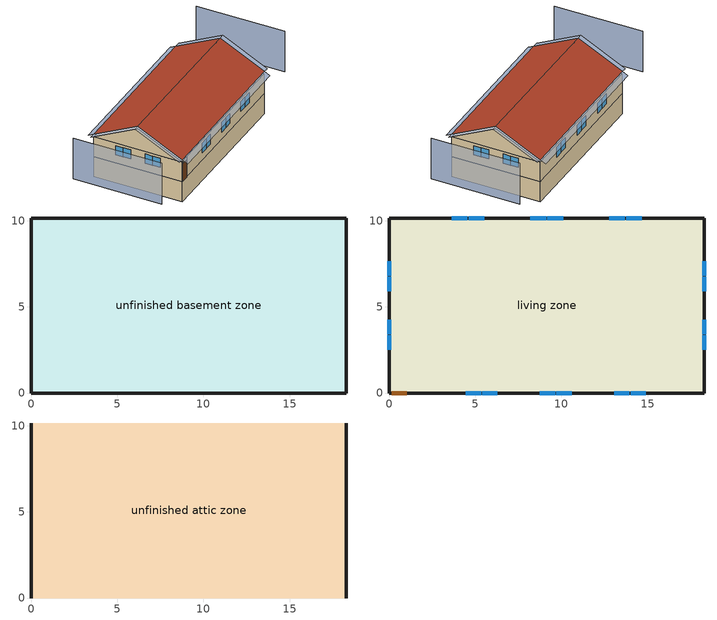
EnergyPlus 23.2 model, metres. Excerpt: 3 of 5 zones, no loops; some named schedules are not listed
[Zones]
unfinished basement zone
 floor foundation (FloorFndGrndUnfinB): 0,0 0,10.16 18.29,10.16 18.29,0 z-2.44
 wall foundation (WallFndGrndUnfinB): 0,10.16 0,0 18.29,0 18.29,10.16 0,10.16 z-2.44:0
living zone
 floor to unfinished basement zone (FloorUnfinBInsFin Reversed): 0,0 0,10.16 18.29,10.16 18.29,0 z0
 wall outside (WallExtInsFin): 0.13,0 1.05,0 18.29,0 18.29,10.16 0,10.16 0,0 0.13,0 z0:2.44
 window (WindowConstruction): 0,7.64 0,6.8 / 0,6.74 0,5.91 / 0,4.25 0,3.42 / 0,3.36 0,2.52 / 18.29,2.52 18.29,3.36 / 18.29,3.42 18.29,4.25 / 18.29,5.91 18.29,6.74 / 18.29,6.8 18.29,7.64 z1.02:2.13; 14.66,10.16 13.75,10.16 / 13.69,10.16 12.77,10.16 / 10.09,10.16 9.17,10.16 / 9.11,10.16 8.2,10.16 / 5.52,10.16 4.6,10.16 / 4.54,10.16 3.63,10.16 z0.91:2.13; 4.44,0 5.33,0 / 5.39,0 6.28,0 / 8.75,0 9.64,0 / 9.7,0 10.59,0 / 13.06,0 13.95,0 / 14.01,0 14.9,0 z0.95:2.13
 door (Door): 0.15,0 1.02,0 z0:2.13
unfinished attic zone
 floor to living zone (FloorFinInsUnfinAttic): 0,10.16 18.29,10.16 18.29,0 0,0 z2.44
 wall outside (WallExtUninsUnfin): 0,5.08,4.98 0,10.16,2.44 0,0,2.44; 18.29,5.08,4.98 18.29,0,2.44 18.29,10.16,2.44
 roof outside (RoofUnfinInsExt): 18.29,5.08,5.28 0,5.08,5.28 0,0,2.74 18.29,0,2.74; 0,5.08,5.28 18.29,5.08,5.28 18.29,10.16,2.74 0,10.16,2.74
shading: -4.57,10.16 -4.57,0 / 22.86,0 22.86,10.16 z0:4.98; 18.9,0,2.74 18.9,5.08,5.28 18.29,5.08,5.28 18.29,0,2.74; -0.61,5.08,5.28 -0.61,0,2.74 0,0,2.74 0,5.08,5.28; 0,-0.61,2.44 18.29,-0.61,2.44 18.29,0,2.74 0,0,2.74; -0.61,10.16,2.74 -0.61,5.08,5.28 0,5.08,5.28 0,10.16,2.74; 18.9,5.08,5.28 18.9,10.16,2.74 18.29,10.16,2.74 18.29,5.08,5.28; 18.29,10.77,2.44 0,10.77,2.44 0,10.16,2.74 18.29,10.16,2.74
[Building]
Building 1: North Axis {deg}=90; Terrain=Suburbs
[Site:Location]
Detroit Metropolita_MI_USA: Latitude {deg}=42.22; Longitude {deg}=-83.35; Time Zone {hr}=-5; Elevation {m}=202
[Site:GroundTemperature:Deep]
9.73292, 9.73292, 9.73292, 9.73292, 9.73292, 9.73292, 9.73292, 9.73292, 9.73292, 9.73292, 9.73292, 9.73292
[Site:WaterMainsTemperature]
Calculation Method=Correlation; Annual Average Outdoor Air Temperature {C}=9.73292; Maximum Difference In Monthly Average Outdoor Air Temperatures {deltaC}=22.4762
[Material] Roughness=Rough
Name | Thickness {m} | Conductivity {W/m-K} | Density {kg/m3} | Specific Heat {J/kg-K} | Thermal Absorptance | Solar Absorptance | Visible Absorptance
Asphalt Shingles&#44 Medium | 0.009525 | 0.162714 | 1121.4 | 1465.45 | 0.91 | 0.85 | 0.85
Concrete 4.0 in. | 0.1016 | 1.803125 | 2242.8 | 837.4 | 0.9 | 0.7 | 0.7
Concrete 8.0 in. | 0.2032 | 1.803125 | 2242.8 | 837.4 | 0.9 | 0.7 | 0.7
DoorMaterial | 0.04445 | 0.0612267 | 512.64 | 1214.23 | 0.9 | 0.7 | 0.7
Drywall 0.5 in. | 0.0127 | 0.160291 | 801 | 837.4 | 0.9 | 0.5 | 0.1
Floor Covering | 0.0127 | 0.0433444 | 54.468 | 1339.84 | 0.9 | 0.9 | 0.7
FloorIns | 0.23495 | 2.59817 | 67.691 | 1210.98 | 0.9 | 0.7 | 0.7
FloorUAAdditionalCeilingIns | 0.099314 | 0.0562575 | 16.02 | 1046.75 | 0.9 | 0.7 | 0.7
FloorUATrussandIns | 0.0889 | 0.0589139 | 50.7834 | 1165.1 | 0.9 | 0.7 | 0.7
res furniture material unfinished basement space | 0.1524 | 0.115458 | 640.8 | 1214.23 | 0.9 | 0.6 | 0.1
RoofSheathing | 0.01905 | 0.115458 | 512.64 | 1214.23 | 0.9 | 0.7 | 0.7
RoofUARoofIns | 0.18415 | 8.02397 | 37.0049 | 1207.88 | 0.9 | 0.7 | 0.7
Vinyl&#44 Light | 0.009525 | 0.089435 | 177.822 | 1046.75 | 0.9 | 0.3 | 0.3
WallSheathing | 0.0127 | 0.115458 | 512.64 | 1214.23 | 0.9 | 0.7 | 0.7
WallStudAndCavity | 0.0889 | 0.0744829 | 162.403 | 1178.92 | 0.9 | 0.7 | 0.7
WallStudAndCavity 1 | 0.0889 | 0.393744 | 83.0341 | 1211.67 | 0.9 | 0.7 | 0.7
WallStudAndCavity 2 | 0.0889 | 0.397942 | 83.0341 | 1211.67 | 0.9 | 0.7 | 0.7
Wood Floor | 0.015875 | 0.115458 | 544.68 | 1214.23 | 0.9 | 0.7 | 0.7
[WindowMaterial:Shade]
CoolingShade: Solar Transmittance=0.999; Solar Reflectance=0.00099; Visible Transmittance=0.999; Visible Reflectance=0.00099; Infrared Hemispherical Emissivity=1e-05; Infrared Transmittance=0.999; Thickness {m}=0.0001; Conductivity {W/m-K}=10000; Shade to Glass Distance {m}=0.001; Top Opening Multiplier=0; Bottom Opening Multiplier=0; Left-Side Opening Multiplier=0; Right-Side Opening Multiplier=0; Airflow Permeability=0
[WindowMaterial:SimpleGlazingSystem]
WindowMaterial: U-Factor {W/m2-K}=2.10086; Solar Heat Gain Coefficient=0.21
[Construction]
Door: DoorMaterial
FloorFinInsUnfinAttic: FloorUAAdditionalCeilingIns, FloorUATrussandIns, Drywall 0.5 in.
FloorFndGrndUnfinB: Concrete 4.0 in.
FloorUnfinBInsFin Reversed: Floor Covering, Wood Floor, RoofSheathing, FloorIns
res furniture construction living space; res furniture construction unfinished basement space: res furniture material unfinished basement space
RoofUnfinInsExt: Asphalt Shingles&#44 Medium, RoofSheathing, RoofUARoofIns
WallExtInsFin: Vinyl&#44 Light, WallSheathing, WallStudAndCavity, Drywall 0.5 in.
WallExtUninsUnfin: Vinyl&#44 Light, WallSheathing, WallStudAndCavity 1
WallFndGrndUnfinB: Concrete 8.0 in., Drywall 0.5 in.
WallIntFinUninsFin: WallStudAndCavity 2, Drywall 0.5 in.
WindowConstruction: WindowMaterial
[Zone]
Name | Volume {m3}
living zone; unfinished attic zone; unfinished basement zone
res ds res ac asys ret air zone; res ds res fur propane asys ret air zone | 0.25
[InternalMass]
Name | Construction | Zone or ZoneList | Surface Area {m2}
living space Partition | WallIntFinUninsFin | living zone | 185.806
res furniture mass living space | res furniture construction living space | living zone | 74.3224
res furniture mass unfinished basement space | res furniture construction unfinished basement space | unfinished basement zone | 74.3224
[People]
res occupants|living space: Zone or ZoneList or Space or SpaceList=living zone; Number of People Schedule=res occupants schedule; Number of People Calculation Method=People; Number of People=4; Fraction Radiant=0.319734; Sensible Heat Fraction=0.573; Activity Level Schedule=Schedule Ruleset 1; Carbon Dioxide Generation Rate {m3/s-W}=0; Enable ASHRAE 55 Comfort Warnings=No; Mean Radiant Temperature Calculation Type=ZoneAveraged
[Lights]
res lighting interior living space: Zone or ZoneList or Space or SpaceList=living zone; Schedule=res lighting interior; Design Level Calculation Method=LightingLevel; Lighting Level {W}=283.172; Return Air Fraction=0; Fraction Radiant=0.6; Fraction Visible=0.2; Fraction Replaceable=1
[ElectricEquipment] Zone or ZoneList or Space or SpaceList=living zone; Design Level Calculation Method=EquipmentLevel
Name | Schedule | Design Level {W} | Fraction Latent | Fraction Radiant | Fraction Lost
res cd electric | res cd electric schedule | 134600 | 0.05 | 0.09 | 0.8
res ceil fan benchmark|living space | res ceil fan benchmark|living space schedule | 38.5667 | 0 | 0.558 | 0.07
res ceil fan non benchmark equip | res ceil fan master | 0 | 0 | 0.558 | 0.07
res cw | res cw schedule | 5970.81 | 0 | 0.48 | 0.2
res dw | res dw schedule | 8234.78 | 0.15 | 0.36 | 0.25
res infil_1 bath fan; res infil_1 house fan; res infil_1 range fan | Always On Discrete | 0 | 0 | 0 | 1
res misc plug loads|living space | res misc plug loads schedule | 494.724 | 0.021 | 0.558 | 0.049
res range electric | res range electric|false schedule | 187.318 | 0.3 | 0.24 | 0.3
res refrig | res refrig schedule | 71.9878 | 0 | 0 | 0
[OtherEquipment] Fuel Type=None; Design Level Calculation Method=EquipmentLevel
Name | Zone or ZoneList or Space or SpaceList | Schedule | Design Level {W} | Fraction Latent | Fraction Radiant | Fraction Lost
res bath | living zone | res bath schedule | 6066.04 | 0 | 0 | 0
res ds res ac asys SupDCnToLvEq; res ds res ac asys SupLatLkToLvEq; res ds res ac asys SupSLkToLvEq; res ds res fur propane asys SupDCnToLvEq; res ds res fur propane asys SupLatLkToLvEq; res ds res fur propane asys SupSLkToLvEq | living zone | Always On Discrete | 0
res hot water distribution | living zone | res hot water distribution schedule | 81.965 | 0 | 0 | 0
res shower | living zone | res shower schedule | 8502.34 | 0.487126 | 0 | 0
res sink | living zone | res sink schedule | 2075.12 | 0.312 | 0 | 0
res ds res ac asys RetDCnToPlEq; res ds res ac asys RetLatLkEq; res ds res ac asys RetSLkEq | res ds res ac asys ret air zone | Always On Discrete | 0
res ds res fur propane asys RetDCnToPlEq; res ds res fur propane asys RetLatLkEq; res ds res fur propane asys RetSLkEq | res ds res fur propane asys ret air zone | Always On Discrete | 0
res ds res ac asys RetDCnToAhEquip; res ds res ac asys SupDCnToAhEq; res ds res ac asys SupLatLkToAhEq; res ds res ac asys SupSLkToAhEq; res ds res fur propane asys RetDCnToAhEquip; res ds res fur propane asys SupDCnToAhEq; res ds res fur propane asys SupLatLkToAhEq; res ds res fur propane asys SupSLkToAhEq | unfinished basement zone | Always On Discrete | 0
[ZoneInfiltration:DesignFlowRate] Schedule=Always On Discrete
Name | Zone or ZoneList or Space or SpaceList | Design Flow Rate Calculation Method | Design Flow Rate {m3/s} | Air Changes per Hour {1/hr} | Constant Term Coefficient | Temperature Term Coefficient | Velocity Term Coefficient | Velocity Squared Term Coefficient
res infil_1 flow; res nv_1 flow | living zone | Flow/Zone | 0
res infil|unfinished basement space | unfinished basement zone | AirChanges/Hour |  | 0.1 | 1 | 0 | 0 | 0
[ZoneMixing] Schedule=Always On Continuous; Design Flow Rate Calculation Method=Flow/Zone; Design Flow Rate {m3/s}=0
Name | Zone or Space | Source Zone or Space
res ds res ac asys AhToLivMix; res ds res fur propane asys AhToLivMix | living zone | unfinished basement zone
res ds res ac asys LivToAhMix; res ds res fur propane asys LivToAhMix | unfinished basement zone | living zone
[ZoneInfiltration:EffectiveLeakageArea]
res infil|unfinished attic space: Zone or Space=unfinished attic zone; Schedule=Always On Discrete; Effective Air Leakage Area {cm2}=6187.34; Stack Coefficient=0.0001977; Wind Coefficient=3.59731e-05
[WindowShadingControl]
WindowShadingControl: living zone, InteriorShade, OnIfScheduleAllows, Window shading schedule, Yes, No, CoolingShade, Group, Surface 5 - Window 4, Surface 4 - Window 2, Surface 4 - Window 4, Surface 3 - Window 2, Surface 2 - Window 3, Surface 3 - Window 5, Surface 3 - Window 4, Surface 2 - Window 4, Surface 5 - Window 1, Surface 4 - Window 1, Surface 5 - Window 6, Surface 4 - Window 3, Surface 3 - Window 1, Surface 3 - Window 3, Surface 3 - Window 6, Surface 5 - Window 2, Surface 2 - Window 2, Surface 5 - Window 3, Surface 2 - Window 1, Surface 5 - Window 5
[SurfaceProperty:ExposedFoundationPerimeter]
Surface 12: Exposed Perimeter Calculation Method=TotalExposedPerimeter; Total Exposed Perimeter {m}=56.896
[Foundation:Kiva]
Foundation Kiva 1: Wall Height Above Grade {m}=0.2032; Wall Depth Below Slab {m}=0.2032
[Foundation:Kiva:Settings]
Soil Conductivity {W/m-K}=1.731; Soil Density {kg/m3}=1842.3; Soil Specific Heat {J/kg-K}=418.7; Ground Solar Absorptivity=0.9; Ground Thermal Absorptivity=0.9; Ground Surface Roughness {m}=0.03; Far-Field Width {m}=40; Deep-Ground Boundary Condition=ZeroFlux; Deep-Ground Depth {m}=40; Minimum Cell Dimension {m}=0.02; Maximum Cell Growth Coefficient=1.5; Simulation Timestep=Hourly
[Exterior:Lights]
res lighting exterior: Schedule=res lighting exterior; Design Level {W}=57.9125
[EnergyManagementSystem:Sensor] Output:Variable or Output:Meter Index Key=unfinished basement zone
Name | Output:Variable or Output:Meter
res_ds_res_ac_asys_ah_t_s; res_ds_res_fur_propane_asys_ah_t_s | Zone Air Temperature
res_ds_res_ac_asys_ah_w_s; res_ds_res_fur_propane_asys_ah_w_s | Zone Mean Air Humidity Ratio
[Schedule:Week:Daily]
res lighting interior Week Rule - Jan1-Jan6: Schedule Day 25, res lighting interior allday1, res lighting interior allday1, res lighting interior allday1, res lighting interior allday1, res lighting interior allday1, res lighting interior allday1, Schedule Day 25, res lighting interior summer design, res lighting interior winter design, Schedule Day 25, Schedule Day 25
res lighting interior Week Rule - Jan7-Jan27: res lighting interior allday1, res lighting interior allday1, res lighting interior allday1, res lighting interior allday1, res lighting interior allday1, res lighting interior allday1, res lighting interior allday1, Schedule Day 25, res lighting interior summer design, res lighting interior winter design, Schedule Day 25, Schedule Day 25
res lighting interior Week Rule - Jan28-Feb3: res lighting interior allday1, res lighting interior allday1, res lighting interior allday1, res lighting interior allday1, res lighting interior allday2, res lighting interior allday2, res lighting interior allday2, Schedule Day 25, res lighting interior summer design, res lighting interior winter design, Schedule Day 25, Schedule Day 25
res lighting interior Week Rule - Feb4-Feb24: res lighting interior allday2, res lighting interior allday2, res lighting interior allday2, res lighting interior allday2, res lighting interior allday2, res lighting interior allday2, res lighting interior allday2, Schedule Day 25, res lighting interior summer design, res lighting interior winter design, Schedule Day 25, Schedule Day 25
res lighting interior Week Rule - Feb25-Mar3: res lighting interior allday2, res lighting interior allday2, res lighting interior allday2, res lighting interior allday2, res lighting interior allday3, res lighting interior allday3, res lighting interior allday3, Schedule Day 25, res lighting interior summer design, res lighting interior winter design, Schedule Day 25, Schedule Day 25
res lighting interior Week Rule - Mar4-Mar31: res lighting interior allday3, res lighting interior allday3, res lighting interior allday3, res lighting interior allday3, res lighting interior allday3, res lighting interior allday3, res lighting interior allday3, Schedule Day 25, res lighting interior summer design, res lighting interior winter design, Schedule Day 25, Schedule Day 25
res lighting interior Week Rule - Apr1-Apr28: res lighting interior allday4, res lighting interior allday4, res lighting interior allday4, res lighting interior allday4, res lighting interior allday4, res lighting interior allday4, res lighting interior allday4, Schedule Day 25, res lighting interior summer design, res lighting interior winter design, Schedule Day 25, Schedule Day 25
res lighting interior Week Rule - Apr29-May5: res lighting interior allday4, res lighting interior allday4, res lighting interior allday5, res lighting interior allday5, res lighting interior allday5, res lighting interior allday5, res lighting interior allday5, Schedule Day 25, res lighting interior summer design, res lighting interior winter design, Schedule Day 25, Schedule Day 25
res lighting interior Week Rule - May6-May26: res lighting interior allday5, res lighting interior allday5, res lighting interior allday5, res lighting interior allday5, res lighting interior allday5, res lighting interior allday5, res lighting interior allday5, Schedule Day 25, res lighting interior summer design, res lighting interior winter design, Schedule Day 25, Schedule Day 25
res lighting interior Week Rule - May27-Jun2: res lighting interior allday5, res lighting interior allday5, res lighting interior allday5, res lighting interior allday5, res lighting interior allday5, res lighting interior allday6, res lighting interior allday6, Schedule Day 25, res lighting interior summer design, res lighting interior winter design, Schedule Day 25, Schedule Day 25
res lighting interior Week Rule - Jun3-Jun30: res lighting interior allday6, res lighting interior allday6, res lighting interior allday6, res lighting interior allday6, res lighting interior allday6, res lighting interior allday6, res lighting interior allday6, Schedule Day 25, res lighting interior summer design, res lighting interior winter design, Schedule Day 25, Schedule Day 25
res lighting interior Week Rule - Jul1-Jul28: res lighting interior allday7, res lighting interior allday7, res lighting interior allday7, res lighting interior allday7, res lighting interior allday7, res lighting interior allday7, res lighting interior allday7, Schedule Day 25, res lighting interior summer design, res lighting interior winter design, Schedule Day 25, Schedule Day 25
res lighting interior Week Rule - Jul29-Aug4: res lighting interior allday7, res lighting interior allday7, res lighting interior allday7, res lighting interior allday8, res lighting interior allday8, res lighting interior allday8, res lighting interior allday8, Schedule Day 25, res lighting interior summer design, res lighting interior winter design, Schedule Day 25, Schedule Day 25
res lighting interior Week Rule - Aug5-Aug25: res lighting interior allday8, res lighting interior allday8, res lighting interior allday8, res lighting interior allday8, res lighting interior allday8, res lighting interior allday8, res lighting interior allday8, Schedule Day 25, res lighting interior summer design, res lighting interior winter design, Schedule Day 25, Schedule Day 25
res lighting interior Week Rule - Aug26-Sep1: res lighting interior allday8, res lighting interior allday8, res lighting interior allday8, res lighting interior allday8, res lighting interior allday8, res lighting interior allday8, res lighting interior allday9, Schedule Day 25, res lighting interior summer design, res lighting interior winter design, Schedule Day 25, Schedule Day 25
res lighting interior Week Rule - Sep2-Sep29: res lighting interior allday9, res lighting interior allday9, res lighting interior allday9, res lighting interior allday9, res lighting interior allday9, res lighting interior allday9, res lighting interior allday9, Schedule Day 25, res lighting interior summer design, res lighting interior winter design, Schedule Day 25, Schedule Day 25
res lighting interior Week Rule - Sep30-Oct6: res lighting interior allday9, res lighting interior allday10, res lighting interior allday10, res lighting interior allday10, res lighting interior allday10, res lighting interior allday10, res lighting interior allday10, Schedule Day 25, res lighting interior summer design, res lighting interior winter design, Schedule Day 25, Schedule Day 25
res lighting interior Week Rule - Oct7-Oct27: res lighting interior allday10, res lighting interior allday10, res lighting interior allday10, res lighting interior allday10, res lighting interior allday10, res lighting interior allday10, res lighting interior allday10, Schedule Day 25, res lighting interior summer design, res lighting interior winter design, Schedule Day 25, Schedule Day 25
res lighting interior Week Rule - Oct28-Nov3: res lighting interior allday10, res lighting interior allday10, res lighting interior allday10, res lighting interior allday10, res lighting interior allday11, res lighting interior allday11, res lighting interior allday11, Schedule Day 25, res lighting interior summer design, res lighting interior winter design, Schedule Day 25, Schedule Day 25
res lighting interior Week Rule - Nov4-Nov24: res lighting interior allday11, res lighting interior allday11, res lighting interior allday11, res lighting interior allday11, res lighting interior allday11, res lighting interior allday11, res lighting interior allday11, Schedule Day 25, res lighting interior summer design, res lighting interior winter design, Schedule Day 25, Schedule Day 25
res lighting interior Week Rule - Nov25-Dec1: res lighting interior allday11, res lighting interior allday11, res lighting interior allday11, res lighting interior allday11, res lighting interior allday11, res lighting interior allday11, res lighting interior allday12, Schedule Day 25, res lighting interior summer design, res lighting interior winter design, Schedule Day 25, Schedule Day 25
res lighting interior Week Rule - Dec2-Dec31: res lighting interior allday12, res lighting interior allday12, res lighting interior allday12, res lighting interior allday12, res lighting interior allday12, res lighting interior allday12, res lighting interior allday12, Schedule Day 25, res lighting interior summer design, res lighting interior winter design, Schedule Day 25, Schedule Day 25
res cd electric schedule Week Rule - Jan1-Jan6: Schedule Day 18, res cd electric schedule allday1, res cd electric schedule allday2, res cd electric schedule allday3, res cd electric schedule allday4, res cd electric schedule allday5, res cd electric schedule allday6, Schedule Day 18, Schedule Day 18, Schedule Day 18, Schedule Day 18, Schedule Day 18
res cd electric schedule Week Rule - Jan7-Dec31: res cd electric schedule allday7, res cd electric schedule allday1, res cd electric schedule allday2, res cd electric schedule allday3, res cd electric schedule allday4, res cd electric schedule allday5, res cd electric schedule allday6, Schedule Day 18, Schedule Day 18, Schedule Day 18, Schedule Day 18, Schedule Day 18
res ceil fan benchmark|living space schedule Week Rule - Jan1-Jan6: Schedule Day 11, res ceil fan benchmark|living space schedule allday1, res ceil fan benchmark|living space schedule allday1, res ceil fan benchmark|living space schedule allday1, res ceil fan benchmark|living space schedule allday1, res ceil fan benchmark|living space schedule allday1, res ceil fan benchmark|living space schedule allday1, Schedule Day 11, Schedule Day 11, Schedule Day 11, Schedule Day 11, Schedule Day 11
res ceil fan benchmark|living space schedule Week Rule - Jan7-Jan27: res ceil fan benchmark|living space schedule allday1, res ceil fan benchmark|living space schedule allday1, res ceil fan benchmark|living space schedule allday1, res ceil fan benchmark|living space schedule allday1, res ceil fan benchmark|living space schedule allday1, res ceil fan benchmark|living space schedule allday1, res ceil fan benchmark|living space schedule allday1, Schedule Day 11, Schedule Day 11, Schedule Day 11, Schedule Day 11, Schedule Day 11
res ceil fan benchmark|living space schedule Week Rule - Jan28-Feb3: res ceil fan benchmark|living space schedule allday1, res ceil fan benchmark|living space schedule allday1, res ceil fan benchmark|living space schedule allday1, res ceil fan benchmark|living space schedule allday1, res ceil fan benchmark|living space schedule allday2, res ceil fan benchmark|living space schedule allday2, res ceil fan benchmark|living space schedule allday2, Schedule Day 11, Schedule Day 11, Schedule Day 11, Schedule Day 11, Schedule Day 11
res ceil fan benchmark|living space schedule Week Rule - Feb4-Feb24: res ceil fan benchmark|living space schedule allday2, res ceil fan benchmark|living space schedule allday2, res ceil fan benchmark|living space schedule allday2, res ceil fan benchmark|living space schedule allday2, res ceil fan benchmark|living space schedule allday2, res ceil fan benchmark|living space schedule allday2, res ceil fan benchmark|living space schedule allday2, Schedule Day 11, Schedule Day 11, Schedule Day 11, Schedule Day 11, Schedule Day 11
res ceil fan benchmark|living space schedule Week Rule - Feb25-Mar3: res ceil fan benchmark|living space schedule allday2, res ceil fan benchmark|living space schedule allday2, res ceil fan benchmark|living space schedule allday2, res ceil fan benchmark|living space schedule allday2, res ceil fan benchmark|living space schedule allday3, res ceil fan benchmark|living space schedule allday3, res ceil fan benchmark|living space schedule allday3, Schedule Day 11, Schedule Day 11, Schedule Day 11, Schedule Day 11, Schedule Day 11
res ceil fan benchmark|living space schedule Week Rule - Mar4-Mar31: res ceil fan benchmark|living space schedule allday3, res ceil fan benchmark|living space schedule allday3, res ceil fan benchmark|living space schedule allday3, res ceil fan benchmark|living space schedule allday3, res ceil fan benchmark|living space schedule allday3, res ceil fan benchmark|living space schedule allday3, res ceil fan benchmark|living space schedule allday3, Schedule Day 11, Schedule Day 11, Schedule Day 11, Schedule Day 11, Schedule Day 11
res ceil fan benchmark|living space schedule Week Rule - Apr1-Apr28: res ceil fan benchmark|living space schedule allday4, res ceil fan benchmark|living space schedule allday4, res ceil fan benchmark|living space schedule allday4, res ceil fan benchmark|living space schedule allday4, res ceil fan benchmark|living space schedule allday4, res ceil fan benchmark|living space schedule allday4, res ceil fan benchmark|living space schedule allday4, Schedule Day 11, Schedule Day 11, Schedule Day 11, Schedule Day 11, Schedule Day 11
res ceil fan benchmark|living space schedule Week Rule - Apr29-May5: res ceil fan benchmark|living space schedule allday4, res ceil fan benchmark|living space schedule allday4, res ceil fan benchmark|living space schedule allday5, res ceil fan benchmark|living space schedule allday5, res ceil fan benchmark|living space schedule allday5, res ceil fan benchmark|living space schedule allday5, res ceil fan benchmark|living space schedule allday5, Schedule Day 11, Schedule Day 11, Schedule Day 11, Schedule Day 11, Schedule Day 11
res ceil fan benchmark|living space schedule Week Rule - May6-May26: res ceil fan benchmark|living space schedule allday5, res ceil fan benchmark|living space schedule allday5, res ceil fan benchmark|living space schedule allday5, res ceil fan benchmark|living space schedule allday5, res ceil fan benchmark|living space schedule allday5, res ceil fan benchmark|living space schedule allday5, res ceil fan benchmark|living space schedule allday5, Schedule Day 11, Schedule Day 11, Schedule Day 11, Schedule Day 11, Schedule Day 11
res ceil fan benchmark|living space schedule Week Rule - May27-Jun2: res ceil fan benchmark|living space schedule allday5, res ceil fan benchmark|living space schedule allday5, res ceil fan benchmark|living space schedule allday5, res ceil fan benchmark|living space schedule allday5, res ceil fan benchmark|living space schedule allday5, res ceil fan benchmark|living space schedule allday6, res ceil fan benchmark|living space schedule allday6, Schedule Day 11, Schedule Day 11, Schedule Day 11, Schedule Day 11, Schedule Day 11
res ceil fan benchmark|living space schedule Week Rule - Jun3-Jun30: res ceil fan benchmark|living space schedule allday6, res ceil fan benchmark|living space schedule allday6, res ceil fan benchmark|living space schedule allday6, res ceil fan benchmark|living space schedule allday6, res ceil fan benchmark|living space schedule allday6, res ceil fan benchmark|living space schedule allday6, res ceil fan benchmark|living space schedule allday6, Schedule Day 11, Schedule Day 11, Schedule Day 11, Schedule Day 11, Schedule Day 11
res ceil fan benchmark|living space schedule Week Rule - Jul1-Jul28: res ceil fan benchmark|living space schedule allday7, res ceil fan benchmark|living space schedule allday7, res ceil fan benchmark|living space schedule allday7, res ceil fan benchmark|living space schedule allday7, res ceil fan benchmark|living space schedule allday7, res ceil fan benchmark|living space schedule allday7, res ceil fan benchmark|living space schedule allday7, Schedule Day 11, Schedule Day 11, Schedule Day 11, Schedule Day 11, Schedule Day 11
res ceil fan benchmark|living space schedule Week Rule - Jul29-Aug4: res ceil fan benchmark|living space schedule allday7, res ceil fan benchmark|living space schedule allday7, res ceil fan benchmark|living space schedule allday7, res ceil fan benchmark|living space schedule allday8, res ceil fan benchmark|living space schedule allday8, res ceil fan benchmark|living space schedule allday8, res ceil fan benchmark|living space schedule allday8, Schedule Day 11, Schedule Day 11, Schedule Day 11, Schedule Day 11, Schedule Day 11
res ceil fan benchmark|living space schedule Week Rule - Aug5-Aug25: res ceil fan benchmark|living space schedule allday8, res ceil fan benchmark|living space schedule allday8, res ceil fan benchmark|living space schedule allday8, res ceil fan benchmark|living space schedule allday8, res ceil fan benchmark|living space schedule allday8, res ceil fan benchmark|living space schedule allday8, res ceil fan benchmark|living space schedule allday8, Schedule Day 11, Schedule Day 11, Schedule Day 11, Schedule Day 11, Schedule Day 11
res ceil fan benchmark|living space schedule Week Rule - Aug26-Sep1: res ceil fan benchmark|living space schedule allday8, res ceil fan benchmark|living space schedule allday8, res ceil fan benchmark|living space schedule allday8, res ceil fan benchmark|living space schedule allday8, res ceil fan benchmark|living space schedule allday8, res ceil fan benchmark|living space schedule allday8, res ceil fan benchmark|living space schedule allday9, Schedule Day 11, Schedule Day 11, Schedule Day 11, Schedule Day 11, Schedule Day 11
res ceil fan benchmark|living space schedule Week Rule - Sep2-Sep29: res ceil fan benchmark|living space schedule allday9, res ceil fan benchmark|living space schedule allday9, res ceil fan benchmark|living space schedule allday9, res ceil fan benchmark|living space schedule allday9, res ceil fan benchmark|living space schedule allday9, res ceil fan benchmark|living space schedule allday9, res ceil fan benchmark|living space schedule allday9, Schedule Day 11, Schedule Day 11, Schedule Day 11, Schedule Day 11, Schedule Day 11
res ceil fan benchmark|living space schedule Week Rule - Sep30-Oct6: res ceil fan benchmark|living space schedule allday9, res ceil fan benchmark|living space schedule allday10, res ceil fan benchmark|living space schedule allday10, res ceil fan benchmark|living space schedule allday10, res ceil fan benchmark|living space schedule allday10, res ceil fan benchmark|living space schedule allday10, res ceil fan benchmark|living space schedule allday10, Schedule Day 11, Schedule Day 11, Schedule Day 11, Schedule Day 11, Schedule Day 11
res ceil fan benchmark|living space schedule Week Rule - Oct7-Oct27: res ceil fan benchmark|living space schedule allday10, res ceil fan benchmark|living space schedule allday10, res ceil fan benchmark|living space schedule allday10, res ceil fan benchmark|living space schedule allday10, res ceil fan benchmark|living space schedule allday10, res ceil fan benchmark|living space schedule allday10, res ceil fan benchmark|living space schedule allday10, Schedule Day 11, Schedule Day 11, Schedule Day 11, Schedule Day 11, Schedule Day 11
res ceil fan benchmark|living space schedule Week Rule - Oct28-Nov3: res ceil fan benchmark|living space schedule allday10, res ceil fan benchmark|living space schedule allday10, res ceil fan benchmark|living space schedule allday10, res ceil fan benchmark|living space schedule allday10, res ceil fan benchmark|living space schedule allday11, res ceil fan benchmark|living space schedule allday11, res ceil fan benchmark|living space schedule allday11, Schedule Day 11, Schedule Day 11, Schedule Day 11, Schedule Day 11, Schedule Day 11
res ceil fan benchmark|living space schedule Week Rule - Nov4-Nov24: res ceil fan benchmark|living space schedule allday11, res ceil fan benchmark|living space schedule allday11, res ceil fan benchmark|living space schedule allday11, res ceil fan benchmark|living space schedule allday11, res ceil fan benchmark|living space schedule allday11, res ceil fan benchmark|living space schedule allday11, res ceil fan benchmark|living space schedule allday11, Schedule Day 11, Schedule Day 11, Schedule Day 11, Schedule Day 11, Schedule Day 11
res ceil fan benchmark|living space schedule Week Rule - Nov25-Dec1: res ceil fan benchmark|living space schedule allday11, res ceil fan benchmark|living space schedule allday11, res ceil fan benchmark|living space schedule allday11, res ceil fan benchmark|living space schedule allday11, res ceil fan benchmark|living space schedule allday11, res ceil fan benchmark|living space schedule allday11, res ceil fan benchmark|living space schedule allday12, Schedule Day 11, Schedule Day 11, Schedule Day 11, Schedule Day 11, Schedule Day 11
res ceil fan benchmark|living space schedule Week Rule - Dec2-Dec31: res ceil fan benchmark|living space schedule allday12, res ceil fan benchmark|living space schedule allday12, res ceil fan benchmark|living space schedule allday12, res ceil fan benchmark|living space schedule allday12, res ceil fan benchmark|living space schedule allday12, res ceil fan benchmark|living space schedule allday12, res ceil fan benchmark|living space schedule allday12, Schedule Day 11, Schedule Day 11, Schedule Day 11, Schedule Day 11, Schedule Day 11
res cw schedule Week Rule - Jan1-Jan6: Schedule Day 17, res cw schedule allday1, res cw schedule allday2, res cw schedule allday3, res cw schedule allday4, res cw schedule allday5, res cw schedule allday6, Schedule Day 17, Schedule Day 17, Schedule Day 17, Schedule Day 17, Schedule Day 17
res cw schedule Week Rule - Jan7-Dec31: res cw schedule allday7, res cw schedule allday1, res cw schedule allday2, res cw schedule allday3, res cw schedule allday4, res cw schedule allday5, res cw schedule allday6, Schedule Day 17, Schedule Day 17, Schedule Day 17, Schedule Day 17, Schedule Day 17
res dw schedule Week Rule - Jan1-Jan6: Schedule Day 19, res dw schedule allday1, res dw schedule allday2, res dw schedule allday3, res dw schedule allday4, res dw schedule allday5, res dw schedule allday6, Schedule Day 19, Schedule Day 19, Schedule Day 19, Schedule Day 19, Schedule Day 19
res dw schedule Week Rule - Jan7-Dec31: res dw schedule allday7, res dw schedule allday1, res dw schedule allday2, res dw schedule allday3, res dw schedule allday4, res dw schedule allday5, res dw schedule allday6, Schedule Day 19, Schedule Day 19, Schedule Day 19, Schedule Day 19, Schedule Day 19
res misc plug loads schedule Week Rule - Jan1-Jan6: Schedule Day 33, res misc plug loads schedule allday1, res misc plug loads schedule allday1, res misc plug loads schedule allday1, res misc plug loads schedule allday1, res misc plug loads schedule allday1, res misc plug loads schedule allday1, Schedule Day 33, res misc plug loads schedule summer design, res misc plug loads schedule winter design, Schedule Day 33, Schedule Day 33
res misc plug loads schedule Week Rule - Jan7-Jan27: res misc plug loads schedule allday1, res misc plug loads schedule allday1, res misc plug loads schedule allday1, res misc plug loads schedule allday1, res misc plug loads schedule allday1, res misc plug loads schedule allday1, res misc plug loads schedule allday1, Schedule Day 33, res misc plug loads schedule summer design, res misc plug loads schedule winter design, Schedule Day 33, Schedule Day 33
res misc plug loads schedule Week Rule - Jan28-Feb3: res misc plug loads schedule allday1, res misc plug loads schedule allday1, res misc plug loads schedule allday1, res misc plug loads schedule allday1, res misc plug loads schedule allday2, res misc plug loads schedule allday2, res misc plug loads schedule allday2, Schedule Day 33, res misc plug loads schedule summer design, res misc plug loads schedule winter design, Schedule Day 33, Schedule Day 33
res misc plug loads schedule Week Rule - Feb4-Feb24: res misc plug loads schedule allday2, res misc plug loads schedule allday2, res misc plug loads schedule allday2, res misc plug loads schedule allday2, res misc plug loads schedule allday2, res misc plug loads schedule allday2, res misc plug loads schedule allday2, Schedule Day 33, res misc plug loads schedule summer design, res misc plug loads schedule winter design, Schedule Day 33, Schedule Day 33
res misc plug loads schedule Week Rule - Feb25-Mar3: res misc plug loads schedule allday2, res misc plug loads schedule allday2, res misc plug loads schedule allday2, res misc plug loads schedule allday2, res misc plug loads schedule allday3, res misc plug loads schedule allday3, res misc plug loads schedule allday3, Schedule Day 33, res misc plug loads schedule summer design, res misc plug loads schedule winter design, Schedule Day 33, Schedule Day 33
res misc plug loads schedule Week Rule - Mar4-Mar31: res misc plug loads schedule allday3, res misc plug loads schedule allday3, res misc plug loads schedule allday3, res misc plug loads schedule allday3, res misc plug loads schedule allday3, res misc plug loads schedule allday3, res misc plug loads schedule allday3, Schedule Day 33, res misc plug loads schedule summer design, res misc plug loads schedule winter design, Schedule Day 33, Schedule Day 33
res misc plug loads schedule Week Rule - Apr1-Apr28: res misc plug loads schedule allday4, res misc plug loads schedule allday4, res misc plug loads schedule allday4, res misc plug loads schedule allday4, res misc plug loads schedule allday4, res misc plug loads schedule allday4, res misc plug loads schedule allday4, Schedule Day 33, res misc plug loads schedule summer design, res misc plug loads schedule winter design, Schedule Day 33, Schedule Day 33
res misc plug loads schedule Week Rule - Apr29-May5: res misc plug loads schedule allday4, res misc plug loads schedule allday4, res misc plug loads schedule allday5, res misc plug loads schedule allday5, res misc plug loads schedule allday5, res misc plug loads schedule allday5, res misc plug loads schedule allday5, Schedule Day 33, res misc plug loads schedule summer design, res misc plug loads schedule winter design, Schedule Day 33, Schedule Day 33
res misc plug loads schedule Week Rule - May6-May26: res misc plug loads schedule allday5, res misc plug loads schedule allday5, res misc plug loads schedule allday5, res misc plug loads schedule allday5, res misc plug loads schedule allday5, res misc plug loads schedule allday5, res misc plug loads schedule allday5, Schedule Day 33, res misc plug loads schedule summer design, res misc plug loads schedule winter design, Schedule Day 33, Schedule Day 33
res misc plug loads schedule Week Rule - May27-Jun2: res misc plug loads schedule allday5, res misc plug loads schedule allday5, res misc plug loads schedule allday5, res misc plug loads schedule allday5, res misc plug loads schedule allday5, res misc plug loads schedule allday6, res misc plug loads schedule allday6, Schedule Day 33, res misc plug loads schedule summer design, res misc plug loads schedule winter design, Schedule Day 33, Schedule Day 33
res misc plug loads schedule Week Rule - Jun3-Jun30: res misc plug loads schedule allday6, res misc plug loads schedule allday6, res misc plug loads schedule allday6, res misc plug loads schedule allday6, res misc plug loads schedule allday6, res misc plug loads schedule allday6, res misc plug loads schedule allday6, Schedule Day 33, res misc plug loads schedule summer design, res misc plug loads schedule winter design, Schedule Day 33, Schedule Day 33
res misc plug loads schedule Week Rule - Jul1-Jul28: res misc plug loads schedule allday7, res misc plug loads schedule allday7, res misc plug loads schedule allday7, res misc plug loads schedule allday7, res misc plug loads schedule allday7, res misc plug loads schedule allday7, res misc plug loads schedule allday7, Schedule Day 33, res misc plug loads schedule summer design, res misc plug loads schedule winter design, Schedule Day 33, Schedule Day 33
res misc plug loads schedule Week Rule - Jul29-Aug4: res misc plug loads schedule allday7, res misc plug loads schedule allday7, res misc plug loads schedule allday7, res misc plug loads schedule allday8, res misc plug loads schedule allday8, res misc plug loads schedule allday8, res misc plug loads schedule allday8, Schedule Day 33, res misc plug loads schedule summer design, res misc plug loads schedule winter design, Schedule Day 33, Schedule Day 33
res occupants schedule Week Rule - Jan1-Jan6: Schedule Day 3, res occupants schedule allday1, res occupants schedule allday1, res occupants schedule allday1, res occupants schedule allday1, res occupants schedule allday1, res occupants schedule allday1, Schedule Day 3, res occupants schedule summer design, res occupants schedule winter design, Schedule Day 3, Schedule Day 3
res occupants schedule Week Rule - Jan7-Jan27: res occupants schedule allday1, res occupants schedule allday1, res occupants schedule allday1, res occupants schedule allday1, res occupants schedule allday1, res occupants schedule allday1, res occupants schedule allday1, Schedule Day 3, res occupants schedule summer design, res occupants schedule winter design, Schedule Day 3, Schedule Day 3
res occupants schedule Week Rule - Jan28-Feb3: res occupants schedule allday1, res occupants schedule allday1, res occupants schedule allday1, res occupants schedule allday1, res occupants schedule allday2, res occupants schedule allday2, res occupants schedule allday2, Schedule Day 3, res occupants schedule summer design, res occupants schedule winter design, Schedule Day 3, Schedule Day 3
res occupants schedule Week Rule - Feb4-Feb24: res occupants schedule allday2, res occupants schedule allday2, res occupants schedule allday2, res occupants schedule allday2, res occupants schedule allday2, res occupants schedule allday2, res occupants schedule allday2, Schedule Day 3, res occupants schedule summer design, res occupants schedule winter design, Schedule Day 3, Schedule Day 3
res occupants schedule Week Rule - Feb25-Mar3: res occupants schedule allday2, res occupants schedule allday2, res occupants schedule allday2, res occupants schedule allday2, res occupants schedule allday3, res occupants schedule allday3, res occupants schedule allday3, Schedule Day 3, res occupants schedule summer design, res occupants schedule winter design, Schedule Day 3, Schedule Day 3
res occupants schedule Week Rule - Mar4-Mar31: res occupants schedule allday3, res occupants schedule allday3, res occupants schedule allday3, res occupants schedule allday3, res occupants schedule allday3, res occupants schedule allday3, res occupants schedule allday3, Schedule Day 3, res occupants schedule summer design, res occupants schedule winter design, Schedule Day 3, Schedule Day 3
res occupants schedule Week Rule - Apr1-Apr28: res occupants schedule allday4, res occupants schedule allday4, res occupants schedule allday4, res occupants schedule allday4, res occupants schedule allday4, res occupants schedule allday4, res occupants schedule allday4, Schedule Day 3, res occupants schedule summer design, res occupants schedule winter design, Schedule Day 3, Schedule Day 3
res occupants schedule Week Rule - Apr29-May5: res occupants schedule allday4, res occupants schedule allday4, res occupants schedule allday5, res occupants schedule allday5, res occupants schedule allday5, res occupants schedule allday5, res occupants schedule allday5, Schedule Day 3, res occupants schedule summer design, res occupants schedule winter design, Schedule Day 3, Schedule Day 3
res occupants schedule Week Rule - May6-May26: res occupants schedule allday5, res occupants schedule allday5, res occupants schedule allday5, res occupants schedule allday5, res occupants schedule allday5, res occupants schedule allday5, res occupants schedule allday5, Schedule Day 3, res occupants schedule summer design, res occupants schedule winter design, Schedule Day 3, Schedule Day 3
res occupants schedule Week Rule - May27-Jun2: res occupants schedule allday5, res occupants schedule allday5, res occupants schedule allday5, res occupants schedule allday5, res occupants schedule allday5, res occupants schedule allday6, res occupants schedule allday6, Schedule Day 3, res occupants schedule summer design, res occupants schedule winter design, Schedule Day 3, Schedule Day 3
res occupants schedule Week Rule - Jun3-Jun30: res occupants schedule allday6, res occupants schedule allday6, res occupants schedule allday6, res occupants schedule allday6, res occupants schedule allday6, res occupants schedule allday6, res occupants schedule allday6, Schedule Day 3, res occupants schedule summer design, res occupants schedule winter design, Schedule Day 3, Schedule Day 3
res occupants schedule Week Rule - Jul1-Jul28: res occupants schedule allday7, res occupants schedule allday7, res occupants schedule allday7, res occupants schedule allday7, res occupants schedule allday7, res occupants schedule allday7, res occupants schedule allday7, Schedule Day 3, res occupants schedule summer design, res occupants schedule winter design, Schedule Day 3, Schedule Day 3
res occupants schedule Week Rule - Jul29-Aug4: res occupants schedule allday7, res occupants schedule allday7, res occupants schedule allday7, res occupants schedule allday8, res occupants schedule allday8, res occupants schedule allday8, res occupants schedule allday8, Schedule Day 3, res occupants schedule summer design, res occupants schedule winter design, Schedule Day 3, Schedule Day 3
res occupants schedule Week Rule - Aug5-Aug25: res occupants schedule allday8, res occupants schedule allday8, res occupants schedule allday8, res occupants schedule allday8, res occupants schedule allday8, res occupants schedule allday8, res occupants schedule allday8, Schedule Day 3, res occupants schedule summer design, res occupants schedule winter design, Schedule Day 3, Schedule Day 3
res occupants schedule Week Rule - Aug26-Sep1: res occupants schedule allday8, res occupants schedule allday8, res occupants schedule allday8, res occupants schedule allday8, res occupants schedule allday8, res occupants schedule allday8, res occupants schedule allday9, Schedule Day 3, res occupants schedule summer design, res occupants schedule winter design, Schedule Day 3, Schedule Day 3
res occupants schedule Week Rule - Sep2-Sep29: res occupants schedule allday9, res occupants schedule allday9, res occupants schedule allday9, res occupants schedule allday9, res occupants schedule allday9, res occupants schedule allday9, res occupants schedule allday9, Schedule Day 3, res occupants schedule summer design, res occupants schedule winter design, Schedule Day 3, Schedule Day 3
res occupants schedule Week Rule - Sep30-Oct6: res occupants schedule allday9, res occupants schedule allday10, res occupants schedule allday10, res occupants schedule allday10, res occupants schedule allday10, res occupants schedule allday10, res occupants schedule allday10, Schedule Day 3, res occupants schedule summer design, res occupants schedule winter design, Schedule Day 3, Schedule Day 3
res occupants schedule Week Rule - Oct7-Oct27: res occupants schedule allday10, res occupants schedule allday10, res occupants schedule allday10, res occupants schedule allday10, res occupants schedule allday10, res occupants schedule allday10, res occupants schedule allday10, Schedule Day 3, res occupants schedule summer design, res occupants schedule winter design, Schedule Day 3, Schedule Day 3
res occupants schedule Week Rule - Oct28-Nov3: res occupants schedule allday10, res occupants schedule allday10, res occupants schedule allday10, res occupants schedule allday10, res occupants schedule allday11, res occupants schedule allday11, res occupants schedule allday11, Schedule Day 3, res occupants schedule summer design, res occupants schedule winter design, Schedule Day 3, Schedule Day 3
res occupants schedule Week Rule - Nov4-Nov24: res occupants schedule allday11, res occupants schedule allday11, res occupants schedule allday11, res occupants schedule allday11, res occupants schedule allday11, res occupants schedule allday11, res occupants schedule allday11, Schedule Day 3, res occupants schedule summer design, res occupants schedule winter design, Schedule Day 3, Schedule Day 3
res occupants schedule Week Rule - Nov25-Dec1: res occupants schedule allday11, res occupants schedule allday11, res occupants schedule allday11, res occupants schedule allday11, res occupants schedule allday11, res occupants schedule allday11, res occupants schedule allday12, Schedule Day 3, res occupants schedule summer design, res occupants schedule winter design, Schedule Day 3, Schedule Day 3
res occupants schedule Week Rule - Dec2-Dec31: res occupants schedule allday12, res occupants schedule allday12, res occupants schedule allday12, res occupants schedule allday12, res occupants schedule allday12, res occupants schedule allday12, res occupants schedule allday12, Schedule Day 3, res occupants schedule summer design, res occupants schedule winter design, Schedule Day 3, Schedule Day 3
Schedule Ruleset 1 Week Rule - Jan1-Dec31: Schedule Day 4, Schedule Day 4, Schedule Day 4, Schedule Day 4, Schedule Day 4, Schedule Day 4, Schedule Day 4, Schedule Day 4, Schedule Day 4, Schedule Day 4, Schedule Day 4, Schedule Day 4
[Schedule:Year]
res lighting interior: res lighting interior Week Rule - Jan1-Jan6, 1, 1, 1, 6, res lighting interior Week Rule - Jan7-Jan27, 1, 7, 1, 27, res lighting interior Week Rule - Jan28-Feb3, 1, 28, 2, 3, res lighting interior Week Rule - Feb4-Feb24, 2, 4, 2, 24, res lighting interior Week Rule - Feb25-Mar3, 2, 25, 3, 3, res lighting interior Week Rule - Mar4-Mar31, 3, 4, 3, 31, res lighting interior Week Rule - Apr1-Apr28, 4, 1, 4, 28, res lighting interior Week Rule - Apr29-May5, 4, 29, 5, 5, res lighting interior Week Rule - May6-May26, 5, 6, 5, 26, res lighting interior Week Rule - May27-Jun2, 5, 27, 6, 2, res lighting interior Week Rule - Jun3-Jun30, 6, 3, 6, 30, res lighting interior Week Rule - Jul1-Jul28, 7, 1, 7, 28, res lighting interior Week Rule - Jul29-Aug4, 7, 29, 8, 4, res lighting interior Week Rule - Aug5-Aug25, 8, 5, 8, 25, res lighting interior Week Rule - Aug26-Sep1, 8, 26, 9, 1, res lighting interior Week Rule - Sep2-Sep29, 9, 2, 9, 29, res lighting interior Week Rule - Sep30-Oct6, 9, 30, 10, 6, res lighting interior Week Rule - Oct7-Oct27, 10, 7, 10, 27, res lighting interior Week Rule - Oct28-Nov3, 10, 28, 11, 3, res lighting interior Week Rule - Nov4-Nov24, 11, 4, 11, 24, res lighting interior Week Rule - Nov25-Dec1, 11, 25, 12, 1, res lighting interior Week Rule - Dec2-Dec31, 12, 2, 12, 31
res bath schedule: res bath schedule Week Rule - Jan1-Jan6, 1, 1, 1, 6, res bath schedule Week Rule - Jan7-Dec31, 1, 7, 12, 31
res cd electric schedule: res cd electric schedule Week Rule - Jan1-Jan6, 1, 1, 1, 6, res cd electric schedule Week Rule - Jan7-Dec31, 1, 7, 12, 31
res ceil fan benchmark|living space schedule: res ceil fan benchmark|living space schedule Week Rule - Jan1-Jan6, 1, 1, 1, 6, res ceil fan benchmark|living space schedule Week Rule - Jan7-Jan27, 1, 7, 1, 27, res ceil fan benchmark|living space schedule Week Rule - Jan28-Feb3, 1, 28, 2, 3, res ceil fan benchmark|living space schedule Week Rule - Feb4-Feb24, 2, 4, 2, 24, res ceil fan benchmark|living space schedule Week Rule - Feb25-Mar3, 2, 25, 3, 3, res ceil fan benchmark|living space schedule Week Rule - Mar4-Mar31, 3, 4, 3, 31, res ceil fan benchmark|living space schedule Week Rule - Apr1-Apr28, 4, 1, 4, 28, res ceil fan benchmark|living space schedule Week Rule - Apr29-May5, 4, 29, 5, 5, res ceil fan benchmark|living space schedule Week Rule - May6-May26, 5, 6, 5, 26, res ceil fan benchmark|living space schedule Week Rule - May27-Jun2, 5, 27, 6, 2, res ceil fan benchmark|living space schedule Week Rule - Jun3-Jun30, 6, 3, 6, 30, res ceil fan benchmark|living space schedule Week Rule - Jul1-Jul28, 7, 1, 7, 28, res ceil fan benchmark|living space schedule Week Rule - Jul29-Aug4, 7, 29, 8, 4, res ceil fan benchmark|living space schedule Week Rule - Aug5-Aug25, 8, 5, 8, 25, res ceil fan benchmark|living space schedule Week Rule - Aug26-Sep1, 8, 26, 9, 1, res ceil fan benchmark|living space schedule Week Rule - Sep2-Sep29, 9, 2, 9, 29, res ceil fan benchmark|living space schedule Week Rule - Sep30-Oct6, 9, 30, 10, 6, res ceil fan benchmark|living space schedule Week Rule - Oct7-Oct27, 10, 7, 10, 27, res ceil fan benchmark|living space schedule Week Rule - Oct28-Nov3, 10, 28, 11, 3, res ceil fan benchmark|living space schedule Week Rule - Nov4-Nov24, 11, 4, 11, 24, res ceil fan benchmark|living space schedule Week Rule - Nov25-Dec1, 11, 25, 12, 1, res ceil fan benchmark|living space schedule Week Rule - Dec2-Dec31, 12, 2, 12, 31
res cw schedule: res cw schedule Week Rule - Jan1-Jan6, 1, 1, 1, 6, res cw schedule Week Rule - Jan7-Dec31, 1, 7, 12, 31
res dw schedule: res dw schedule Week Rule - Jan1-Jan6, 1, 1, 1, 6, res dw schedule Week Rule - Jan7-Dec31, 1, 7, 12, 31
res hot water distribution schedule: res hot water distribution schedule Week Rule - Jan1-Jan6, 1, 1, 1, 6, res hot water distribution schedule Week Rule - Jan7-Jan27, 1, 7, 1, 27, res hot water distribution schedule Week Rule - Jan28-Feb3, 1, 28, 2, 3, res hot water distribution schedule Week Rule - Feb4-Feb24, 2, 4, 2, 24, res hot water distribution schedule Week Rule - Feb25-Mar3, 2, 25, 3, 3, res hot water distribution schedule Week Rule - Mar4-Mar31, 3, 4, 3, 31, res hot water distribution schedule Week Rule - Apr1-Apr28, 4, 1, 4, 28, res hot water distribution schedule Week Rule - Apr29-May5, 4, 29, 5, 5, res hot water distribution schedule Week Rule - May6-May26, 5, 6, 5, 26, res hot water distribution schedule Week Rule - May27-Jun2, 5, 27, 6, 2, res hot water distribution schedule Week Rule - Jun3-Jun30, 6, 3, 6, 30, res hot water distribution schedule Week Rule - Jul1-Jul28, 7, 1, 7, 28, res hot water distribution schedule Week Rule - Jul29-Aug4, 7, 29, 8, 4, res hot water distribution schedule Week Rule - Aug5-Aug25, 8, 5, 8, 25, res hot water distribution schedule Week Rule - Aug26-Sep1, 8, 26, 9, 1, res hot water distribution schedule Week Rule - Sep2-Sep29, 9, 2, 9, 29, res hot water distribution schedule Week Rule - Sep30-Oct6, 9, 30, 10, 6, res hot water distribution schedule Week Rule - Oct7-Oct27, 10, 7, 10, 27, res hot water distribution schedule Week Rule - Oct28-Nov3, 10, 28, 11, 3, res hot water distribution schedule Week Rule - Nov4-Nov24, 11, 4, 11, 24, res hot water distribution schedule Week Rule - Nov25-Dec1, 11, 25, 12, 1, res hot water distribution schedule Week Rule - Dec2-Dec31, 12, 2, 12, 31
res lighting exterior: res lighting exterior Week Rule - Jan1-Jan6, 1, 1, 1, 6, res lighting exterior Week Rule - Jan7-Jan27, 1, 7, 1, 27, res lighting exterior Week Rule - Jan28-Feb3, 1, 28, 2, 3, res lighting exterior Week Rule - Feb4-Feb24, 2, 4, 2, 24, res lighting exterior Week Rule - Feb25-Mar3, 2, 25, 3, 3, res lighting exterior Week Rule - Mar4-Mar31, 3, 4, 3, 31, res lighting exterior Week Rule - Apr1-Apr28, 4, 1, 4, 28, res lighting exterior Week Rule - Apr29-May5, 4, 29, 5, 5, res lighting exterior Week Rule - May6-May26, 5, 6, 5, 26, res lighting exterior Week Rule - May27-Jun2, 5, 27, 6, 2, res lighting exterior Week Rule - Jun3-Jun30, 6, 3, 6, 30, res lighting exterior Week Rule - Jul1-Jul28, 7, 1, 7, 28, res lighting exterior Week Rule - Jul29-Aug4, 7, 29, 8, 4, res lighting exterior Week Rule - Aug5-Aug25, 8, 5, 8, 25, res lighting exterior Week Rule - Aug26-Sep1, 8, 26, 9, 1, res lighting exterior Week Rule - Sep2-Sep29, 9, 2, 9, 29, res lighting exterior Week Rule - Sep30-Oct6, 9, 30, 10, 6, res lighting exterior Week Rule - Oct7-Oct27, 10, 7, 10, 27, res lighting exterior Week Rule - Oct28-Nov3, 10, 28, 11, 3, res lighting exterior Week Rule - Nov4-Nov24, 11, 4, 11, 24, res lighting exterior Week Rule - Nov25-Dec1, 11, 25, 12, 1, res lighting exterior Week Rule - Dec2-Dec31, 12, 2, 12, 31
res misc plug loads schedule: res misc plug loads schedule Week Rule - Jan1-Jan6, 1, 1, 1, 6, res misc plug loads schedule Week Rule - Jan7-Jan27, 1, 7, 1, 27, res misc plug loads schedule Week Rule - Jan28-Feb3, 1, 28, 2, 3, res misc plug loads schedule Week Rule - Feb4-Feb24, 2, 4, 2, 24, res misc plug loads schedule Week Rule - Feb25-Mar3, 2, 25, 3, 3, res misc plug loads schedule Week Rule - Mar4-Mar31, 3, 4, 3, 31, res misc plug loads schedule Week Rule - Apr1-Apr28, 4, 1, 4, 28, res misc plug loads schedule Week Rule - Apr29-May5, 4, 29, 5, 5, res misc plug loads schedule Week Rule - May6-May26, 5, 6, 5, 26, res misc plug loads schedule Week Rule - May27-Jun2, 5, 27, 6, 2, res misc plug loads schedule Week Rule - Jun3-Jun30, 6, 3, 6, 30, res misc plug loads schedule Week Rule - Jul1-Jul28, 7, 1, 7, 28, res misc plug loads schedule Week Rule - Jul29-Aug4, 7, 29, 8, 4, res misc plug loads schedule Week Rule - Aug5-Aug25, 8, 5, 8, 25, res misc plug loads schedule Week Rule - Aug26-Sep1, 8, 26, 9, 1, res misc plug loads schedule Week Rule - Sep2-Sep29, 9, 2, 9, 29, res misc plug loads schedule Week Rule - Sep30-Oct6, 9, 30, 10, 6, res misc plug loads schedule Week Rule - Oct7-Oct27, 10, 7, 10, 27, res misc plug loads schedule Week Rule - Oct28-Nov3, 10, 28, 11, 3, res misc plug loads schedule Week Rule - Nov4-Nov24, 11, 4, 11, 24, res misc plug loads schedule Week Rule - Nov25-Dec1, 11, 25, 12, 1, res misc plug loads schedule Week Rule - Dec2-Dec31, 12, 2, 12, 31
res occupants schedule: res occupants schedule Week Rule - Jan1-Jan6, 1, 1, 1, 6, res occupants schedule Week Rule - Jan7-Jan27, 1, 7, 1, 27, res occupants schedule Week Rule - Jan28-Feb3, 1, 28, 2, 3, res occupants schedule Week Rule - Feb4-Feb24, 2, 4, 2, 24, res occupants schedule Week Rule - Feb25-Mar3, 2, 25, 3, 3, res occupants schedule Week Rule - Mar4-Mar31, 3, 4, 3, 31, res occupants schedule Week Rule - Apr1-Apr28, 4, 1, 4, 28, res occupants schedule Week Rule - Apr29-May5, 4, 29, 5, 5, res occupants schedule Week Rule - May6-May26, 5, 6, 5, 26, res occupants schedule Week Rule - May27-Jun2, 5, 27, 6, 2, res occupants schedule Week Rule - Jun3-Jun30, 6, 3, 6, 30, res occupants schedule Week Rule - Jul1-Jul28, 7, 1, 7, 28, res occupants schedule Week Rule - Jul29-Aug4, 7, 29, 8, 4, res occupants schedule Week Rule - Aug5-Aug25, 8, 5, 8, 25, res occupants schedule Week Rule - Aug26-Sep1, 8, 26, 9, 1, res occupants schedule Week Rule - Sep2-Sep29, 9, 2, 9, 29, res occupants schedule Week Rule - Sep30-Oct6, 9, 30, 10, 6, res occupants schedule Week Rule - Oct7-Oct27, 10, 7, 10, 27, res occupants schedule Week Rule - Oct28-Nov3, 10, 28, 11, 3, res occupants schedule Week Rule - Nov4-Nov24, 11, 4, 11, 24, res occupants schedule Week Rule - Nov25-Dec1, 11, 25, 12, 1, res occupants schedule Week Rule - Dec2-Dec31, 12, 2, 12, 31
res range electric|false schedule: res range electric|false schedule Week Rule - Jan1-Jan6, 1, 1, 1, 6, res range electric|false schedule Week Rule - Jan7-Jan27, 1, 7, 1, 27, res range electric|false schedule Week Rule - Jan28-Feb3, 1, 28, 2, 3, res range electric|false schedule Week Rule - Feb4-Feb24, 2, 4, 2, 24, res range electric|false schedule Week Rule - Feb25-Mar3, 2, 25, 3, 3, res range electric|false schedule Week Rule - Mar4-Mar31, 3, 4, 3, 31, res range electric|false schedule Week Rule - Apr1-Apr28, 4, 1, 4, 28, res range electric|false schedule Week Rule - Apr29-May5, 4, 29, 5, 5, res range electric|false schedule Week Rule - May6-May26, 5, 6, 5, 26, res range electric|false schedule Week Rule - May27-Jun2, 5, 27, 6, 2, res range electric|false schedule Week Rule - Jun3-Jun30, 6, 3, 6, 30, res range electric|false schedule Week Rule - Jul1-Jul28, 7, 1, 7, 28, res range electric|false schedule Week Rule - Jul29-Aug4, 7, 29, 8, 4, res range electric|false schedule Week Rule - Aug5-Aug25, 8, 5, 8, 25, res range electric|false schedule Week Rule - Aug26-Sep1, 8, 26, 9, 1, res range electric|false schedule Week Rule - Sep2-Sep29, 9, 2, 9, 29, res range electric|false schedule Week Rule - Sep30-Oct6, 9, 30, 10, 6, res range electric|false schedule Week Rule - Oct7-Oct27, 10, 7, 10, 27, res range electric|false schedule Week Rule - Oct28-Nov3, 10, 28, 11, 3, res range electric|false schedule Week Rule - Nov4-Nov24, 11, 4, 11, 24, res range electric|false schedule Week Rule - Nov25-Dec1, 11, 25, 12, 1, res range electric|false schedule Week Rule - Dec2-Dec31, 12, 2, 12, 31
res refrig schedule: res refrig schedule Week Rule - Jan1-Jan6, 1, 1, 1, 6, res refrig schedule Week Rule - Jan7-Jan27, 1, 7, 1, 27, res refrig schedule Week Rule - Jan28-Feb3, 1, 28, 2, 3, res refrig schedule Week Rule - Feb4-Feb24, 2, 4, 2, 24, res refrig schedule Week Rule - Feb25-Mar3, 2, 25, 3, 3, res refrig schedule Week Rule - Mar4-Mar31, 3, 4, 3, 31, res refrig schedule Week Rule - Apr1-Apr28, 4, 1, 4, 28, res refrig schedule Week Rule - Apr29-May5, 4, 29, 5, 5, res refrig schedule Week Rule - May6-May26, 5, 6, 5, 26, res refrig schedule Week Rule - May27-Jun2, 5, 27, 6, 2, res refrig schedule Week Rule - Jun3-Jun30, 6, 3, 6, 30, res refrig schedule Week Rule - Jul1-Jul28, 7, 1, 7, 28, res refrig schedule Week Rule - Jul29-Aug4, 7, 29, 8, 4, res refrig schedule Week Rule - Aug5-Aug25, 8, 5, 8, 25, res refrig schedule Week Rule - Aug26-Sep1, 8, 26, 9, 1, res refrig schedule Week Rule - Sep2-Sep29, 9, 2, 9, 29, res refrig schedule Week Rule - Sep30-Oct6, 9, 30, 10, 6, res refrig schedule Week Rule - Oct7-Oct27, 10, 7, 10, 27, res refrig schedule Week Rule - Oct28-Nov3, 10, 28, 11, 3, res refrig schedule Week Rule - Nov4-Nov24, 11, 4, 11, 24, res refrig schedule Week Rule - Nov25-Dec1, 11, 25, 12, 1, res refrig schedule Week Rule - Dec2-Dec31, 12, 2, 12, 31
res shower schedule: res shower schedule Week Rule - Jan1-Jan6, 1, 1, 1, 6, res shower schedule Week Rule - Jan7-Dec31, 1, 7, 12, 31
res sink schedule: res sink schedule Week Rule - Jan1-Jan6, 1, 1, 1, 6, res sink schedule Week Rule - Jan7-Dec31, 1, 7, 12, 31
Schedule Ruleset 1: Schedule Ruleset 1 Week Rule - Jan1-Dec31, 1, 1, 12, 31
Window shading schedule: Window shading schedule Week Rule - Jan1-Jan6, 1, 1, 1, 6, Window shading schedule Week Rule - Jan7-Jan27, 1, 7, 1, 27, Window shading schedule Week Rule - Jan28-Feb3, 1, 28, 2, 3, Window shading schedule Week Rule - Feb4-Feb24, 2, 4, 2, 24, Window shading schedule Week Rule - Feb25-Mar3, 2, 25, 3, 3, Window shading schedule Week Rule - Mar4-Mar31, 3, 4, 3, 31, Window shading schedule Week Rule - Apr1-Apr28, 4, 1, 4, 28, Window shading schedule Week Rule - Apr29-May5, 4, 29, 5, 5, Window shading schedule Week Rule - May6-May26, 5, 6, 5, 26, Window shading schedule Week Rule - May27-Jun2, 5, 27, 6, 2, Window shading schedule Week Rule - Jun3-Jun30, 6, 3, 6, 30, Window shading schedule Week Rule - Jul1-Jul28, 7, 1, 7, 28, Window shading schedule Week Rule - Jul29-Aug4, 7, 29, 8, 4, Window shading schedule Week Rule - Aug5-Aug25, 8, 5, 8, 25, Window shading schedule Week Rule - Aug26-Sep1, 8, 26, 9, 1, Window shading schedule Week Rule - Sep2-Sep29, 9, 2, 9, 29, Window shading schedule Week Rule - Sep30-Oct6, 9, 30, 10, 6, Window shading schedule Week Rule - Oct7-Oct27, 10, 7, 10, 27, Window shading schedule Week Rule - Oct28-Nov3, 10, 28, 11, 3, Window shading schedule Week Rule - Nov4-Nov24, 11, 4, 11, 24, Window shading schedule Week Rule - Nov25-Dec1, 11, 25, 12, 1, Window shading schedule Week Rule - Dec2-Dec31, 12, 2, 12, 31
[Schedule:Constant]
Always On Continuous: Fractional 1, 1
Always On Discrete: OnOff, 1
res ceil fan master: OnOff 2, 1
